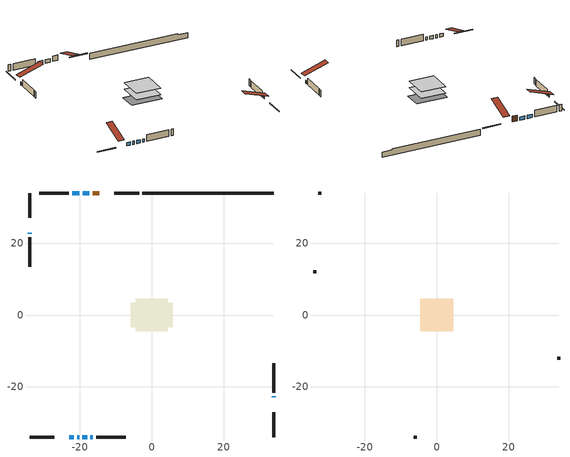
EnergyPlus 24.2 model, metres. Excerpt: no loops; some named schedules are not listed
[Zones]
conditioned space
 floor adiabatic (AdiabaticFloorConstruction): -4.52,-4.52 -4.52,4.52 4.52,4.52 4.52,-4.52 z0.61
 floor foundation (Slab1 construction): -5.79,-3.35 -5.79,3.35 5.79,3.35 5.79,-3.35 z-1.68
 wall outside (RimJoist1 construction): -3.53,33.97 -10.39,33.97 / -33.97,-33.97 -27.11,-33.97 / -33.97,33.97 -33.97,27.11 / 33.97,-33.97 33.97,-27.11 z0.61:0.91
 wall outside (AdiabaticWallConstruction 1): -14.59,33.97 -16.44,33.97 z0.61:2.64
 wall outside (AdiabaticWallConstruction): -22.91,-33.97 -21.66,-33.97 / -33.97,22.91 -33.97,22.58 / -20.74,-33.97 -20.22,-33.97 / -19.29,-33.97 -18,-33.97 / -17.37,33.97 -19.24,33.97 / -20.17,33.97 -22.13,33.97 / -17.08,-33.97 -16.42,-33.97 / 33.97,-22.91 33.97,-22.58 z0.61:1.83
 wall outside (Wall1 construction): -23.06,33.97 -31.27,33.97 / -15.49,-33.97 -7.27,-33.97 / -33.97,21.65 -33.97,13.44 / 33.97,-21.65 33.97,-13.44 z0.61:3.05
 wall foundation (FoundationWall1 construction): -2.6,33.97,-1.68 -2.6,33.97,0.61 30.31,33.97,0.61 30.31,33.97,0.17 33.97,33.97,0.17 33.97,33.97,-1.68
 window (WindowConstruction): -22.91,-33.97 -21.66,-33.97 z0.61:1.83
 window (WindowConstruction 7): -33.97,22.91 -33.97,22.58 z0.61:1.83
 window (WindowConstruction 1): -20.73,-33.97 -20.22,-33.97 z0.61:1.83
 window (WindowConstruction 2): -19.29,-33.97 -18,-33.97 z0.61:1.83
 window (WindowConstruction 3): -17.37,33.97 -19.24,33.97 z0.61:1.83
 window (WindowConstruction 4): -20.17,33.97 -22.13,33.97 z0.61:1.83
 window (WindowConstruction 5): -17.07,-33.97 -16.42,-33.97 z0.61:1.83
 window (WindowConstruction 6): 33.97,-22.91 33.97,-22.58 z0.61:1.83
 door (Door): -14.59,33.97 -16.44,33.97 z0.61:2.64
 ceiling adiabatic (AdiabaticFloorConstruction): 4.52,-4.52 4.52,4.52 -4.52,4.52 -4.52,-4.52 z0.61
attic - vented
 floor to conditioned space (Floor1 construction Reversed): -4.56,-4.56 -4.56,4.56 4.56,4.56 4.56,-4.56 z3.05
 wall outside (Wall2 construction): -32.2,33.97 -33.04,33.97 / -6.34,-33.97 -5.5,-33.97 / -33.97,12.51 -33.97,11.67 / 33.97,-12.51 33.97,-11.67 z0.61:3.05
 roof outside (Roof1 construction): -13.66,33.97,3.05 -13.66,25.08,6.01 -11.32,25.08,6.01 -11.32,33.97,3.05; -23.84,-33.97,3.05 -23.84,-25.08,6.01 -26.18,-25.08,6.01 -26.18,-33.97,3.05; -33.97,23.84,3.05 -25.08,23.84,6.01 -25.08,26.18,6.01 -33.97,26.18,3.05; 33.97,-23.84,3.05 25.08,-23.84,6.01 25.08,-26.18,6.01 33.97,-26.18,3.05
[Building]
Building 1: Terrain=Suburbs
[Site:Location]
Estevan AP_SK: Latitude {deg}=49.21; Longitude {deg}=-102.97; Time Zone {hr}=-6; Elevation {m}=580; Keep Site Location Information=Yes
[Site:GroundTemperature:Shallow]
-2.14499, -4.68774, -4.89137, -3.68471, 1.15939, 5.98092, 10.1609, 12.8089, 13.0338, 10.8802, 6.80675, 2.13313
[Site:WaterMainsTemperature]
Calculation Method=Schedule; Temperature Schedule=mains temperature schedule
[Material] Roughness=Rough; Thermal Absorptance=0.9
Name | Thickness {m} | Conductivity {W/m-K} | Density {kg/m3} | Specific Heat {J/kg-K} | Solar Absorptance | Visible Absorptance
asphalt or fiberglass shingles | 0.00635 | 0.162714 | 1121.4 | 1465.45 | 0.84 | 0.84
ceiling loosefill ins | 0.169333 | 0.0480833 | 16.02 | 1046.75 | 0.7 | 0.7
ceiling stud and cavity | 0.1397 | 0.0833374 | 65.682 | 1177.47 | 0.7 | 0.7
concrete 4.0 in. | 0.1016 | 1.803125 | 2242.8 | 837.4 | 0.7 | 0.7
concrete 8.0 in. | 0.2032 | 1.803125 | 2242.8 | 837.4 | 0.7 | 0.7
door material | 0.04445 | 0.188738 | 512.64 | 1214.23 | 0.7 | 0.7
exterior vertical ins | 0.0219533 | 0.029427 | 32.04 | 1214.23 | 0.7 | 0.7
floor covering | 0.0127 | 0.0433444 | 54.468 | 1339.84 | 0.6 | 0.6
floor rigid ins; wall rigid ins | 0.512978 | 0.029427 | 32.04 | 1214.23 | 0.7 | 0.7
floor stud and cavity | 0.1397 | 1.75129 | 37.0049 | 1207.88 | 0.7 | 0.7
furniture material conditioned space 1 | 0.1524 | 0.115458 | 640.8 | 1214.23 | 0.6 | 0.6
gypsum board | 0.0127 | 0.160291 | 801 | 837.4 | 0.6 | 0.6
gypsum board 1 | 0.0127 | 0.160291 | 801 | 837.4 | 0.7 | 0.7
osb sheathing 0.5 in. | 0.0127 | 0.115458 | 512.64 | 1214.23 | 0.7 | 0.7
osb sheathing 0.75 in. | 0.01905 | 0.115458 | 512.64 | 1214.23 | 0.7 | 0.7
osb sheathing 2.0 in. | 0.0508 | 0.115458 | 512.64 | 1214.23 | 0.7 | 0.7
rim joist rigid ins | 0.051816 | 0.029427 | 32.04 | 1214.23 | 0.7 | 0.7
rim joist stud and cavity | 0.0508 | 0.0440068 | 125.044 | 1163.47 | 0.6 | 0.6
wall stud and cavity | 0.1397 | 0.114321 | 139.0536 | 1170.24 | 0.7 | 0.7
wall stud and cavity 1 | 0.0889 | 6.1454 | 50.32683 | 1063.81 | 0.6 | 0.6
wall stud and cavity 2 | 0.0889 | 0.380278 | 52.3479 | 1209.89 | 0.7 | 0.7
wall stud and cavity 3 | 0.0889 | 0.391764 | 83.0341 | 1211.67 | 0.7 | 0.7
wood siding | 0.0254 | 0.102417 | 544.68 | 1172.36 | 0 | 0
wood siding 1 | 0.00254 | 0.102417 | 544.68 | 1172.36 | 0 | 0
wood siding 2; wood siding 3; wood siding 4 | 0.0254 | 0.102417 | 544.68 | 1172.36 | 0.7 | 0.7
[WindowMaterial:SimpleGlazingSystem]
Name | U-Factor {W/m2-K} | Solar Heat Gain Coefficient
WindowMaterial | 2.921331 | 0.67
WindowMaterial 1 | 5.2794 | 0.57
WindowMaterial 2 | 4.474264 | 0.63
WindowMaterial 3 | 4.690028 | 0.62
WindowMaterial 4 | 2.90203 | 0.68
WindowMaterial 5 | 3.00196 | 0.58
[Construction]
AdiabaticFloorConstruction: floor stud and cavity, floor rigid ins, osb sheathing 0.75 in., floor covering
AdiabaticWallConstruction: wood siding 3, wall rigid ins, wall stud and cavity 2, gypsum board
AdiabaticWallConstruction 1: wood siding 4, wall rigid ins, wall stud and cavity 2, gypsum board
Door: door material
Floor1 construction Reversed: gypsum board, ceiling stud and cavity, ceiling loosefill ins
FoundationWall1 construction: concrete 8.0 in., gypsum board 1
furniture construction conditioned space 1: furniture material conditioned space 1
PartitionWallConstruction: gypsum board, wall stud and cavity 3, gypsum board
RimJoist1 construction: wood siding 2, rim joist rigid ins, osb sheathing 2.0 in., rim joist stud and cavity
Roof1 construction: asphalt or fiberglass shingles
Slab1 construction: concrete 4.0 in.
Wall1 construction: wood siding, osb sheathing 0.5 in., wall stud and cavity, gypsum board
Wall2 construction: wood siding 1, wall stud and cavity 1
WindowConstruction: WindowMaterial
WindowConstruction 1: WindowMaterial 1
WindowConstruction 2: WindowMaterial 2
WindowConstruction 3: WindowMaterial 3
WindowConstruction 4: WindowMaterial 4
WindowConstruction 5; WindowConstruction 6; WindowConstruction 7: WindowMaterial 5
[Zone] Multiplier=1; Part of Total Floor Area=Yes
Name | Volume {m3}
attic - vented | 40.0914
conditioned space | 398.5
[Space]
Name | Zone | Volume {m3}
attic - vented 1 | attic - vented | 40.0914
conditioned space 1 | conditioned space | 398.5
[ZoneInfiltration:EffectiveLeakageArea]
infil attic - vented 1: Zone or Space=attic - vented 1; Schedule=Always On Discrete; Effective Air Leakage Area {cm2}=2857.03; Stack Coefficient=0.000375655; Wind Coefficient=1.30953e-05
[ZoneMixing]
whole house fan mix: Zone or Space=attic - vented; Schedule=Always On Continuous; Design Flow Rate Calculation Method=Flow/Zone; Design Flow Rate {m3/s}=0; Source Zone or Space=conditioned space
[SurfaceProperty:ExposedFoundationPerimeter]
Slab1: Exposed Perimeter Calculation Method=TotalExposedPerimeter; Total Exposed Perimeter {m}=36.576
[InternalMass] Zone or ZoneList=conditioned space; Space or SpaceList=conditioned space 1
Name | Construction | Surface Area {m2}
furniture mass conditioned space 1 | furniture construction conditioned space 1 | 63.7601
partition wall mass | PartitionWallConstruction | 159.4
[Lights]
interior lighting: Zone or ZoneList or Space or SpaceList=conditioned space 1; Schedule=interior lighting schedule; Design Level Calculation Method=LightingLevel; Lighting Level {W}=343.2; Return Air Fraction=0; Fraction Radiant=0.6; Fraction Visible=0.2; Fraction Replaceable=1
[People]
occupants: Zone or ZoneList or Space or SpaceList=conditioned space 1; Number of People Schedule=occupants schedule; Number of People Calculation Method=People; Number of People=3; Fraction Radiant=0.314171; Sensible Heat Fraction=0.56303; Activity Level Schedule=occupants activity schedule; Carbon Dioxide Generation Rate {m3/s-W}=0; Enable ASHRAE 55 Comfort Warnings=No; Mean Radiant Temperature Calculation Type=EnclosureAveraged
[ElectricEquipment] Zone or ZoneList or Space or SpaceList=conditioned space 1; Design Level Calculation Method=EquipmentLevel
Name | Schedule | Design Level {W} | Fraction Latent | Fraction Radiant | Fraction Lost
clothes dryer | clothes dryer schedule | 140.772 | 0.015 | 0.081 | 0.85
clothes washer | clothes washer schedule | 32.1985 | 0.03 | 0.162 | 0.7
cooking range | cooking range schedule | 215.147 | 0.08 | 0.432 | 0.2
dishwasher | dishwasher schedule | 66.8632 | 0.3 | 0.18 | 0.4
fridge | fridge schedule | 72.9452 | 0 | 0.6 | 0
mech vent house fan | mech vent house fan schedule | 0 | 0 | 0 | 1
mech vent house fan cfis | mech vent house fan cfis schedule | 0 | 0 | 0 | 0
misc plug loads | misc plug loads schedule | 494.7 | 0.045 | 0.513 | 0.1
whole house fan | Always On Discrete | 0 | 0 | 0 | 1
[OtherEquipment] Zone or ZoneList or Space or SpaceList=conditioned space 1; Design Level Calculation Method=EquipmentLevel
Name | Fuel Type | Schedule | Design Level {W} | Fraction Latent | Fraction Radiant | Fraction Lost
clothes dryer 1 | Electricity | clothes dryer schedule | 0 | 0.015 | 0.081 | 0.85
cooking range 1 | Electricity | cooking range schedule | 0 | 0.08 | 0.432 | 0.2
general water use latent | None | general water use schedule | 62.594 | 1 | 0 | 0
general water use sensible | None | general water use schedule | -61.6891 | 0 | 0.6 | 0
mech vent house fan latent load | None | Always On Discrete | 0 | 1 | 0 | 0
mech vent house fan sensible load | None | Always On Discrete | 0 | 0 | 0 | 0
water heater energy adjustment1 | NaturalGas | Always On Discrete | 0.01 | 0 | 0 | 1
[ZoneInfiltration:DesignFlowRate] Zone or ZoneList or Space or SpaceList=conditioned space 1; Schedule=Always On Discrete; Design Flow Rate Calculation Method=Flow/Zone; Design Flow Rate {m3/s}=0
infil flow; natural vent flow; whole house fan flow
[Foundation:Kiva]
Foundation Kiva 1: Initial Indoor Air Temperature {C}=21; Wall Height Above Grade {m}=0.609996; Wall Depth Below Slab {m}=0.2032; Custom Block Material Name 1=exterior vertical ins; Custom Block Depth 1 {m}=2.28999; Custom Block X Position 1 {m}=0.2159; Custom Block Z Position 1 {m}=0
[Foundation:Kiva:Settings]
Soil Conductivity {W/m-K}=0.849921; Soil Density {kg/m3}=1842.3; Soil Specific Heat {J/kg-K}=418.7; Ground Solar Absorptivity=0.9; Ground Thermal Absorptivity=0.9; Ground Surface Roughness {m}=0.03; Far-Field Width {m}=40; Deep-Ground Boundary Condition=ZeroFlux; Deep-Ground Depth {m}=40; Minimum Cell Dimension {m}=0.2; Maximum Cell Growth Coefficient=3; Simulation Timestep=Timestep
[Exterior:Lights]
exterior lighting: Schedule=exterior lighting schedule; Design Level {W}=75.6
[Schedule:Constant]
Name | Hourly Value
Always On Continuous; mech vent house fan schedule; mech vent house fan cfis schedule; Always On Discrete | 1
occupants activity schedule | 117.228
fridge schedule | 0
[Schedule:Day:Interval]
interior lighting schedule day: No, 01:00, 0.108182, 04:00, 0.0901515, 05:00, 0.0991667, 06:00, 0.162273, 07:00, 0.270455, 08:00, 0.342576, 10:00, 0.369621, 11:00, 0.351591, 12:00, 0.333561, 13:00, 0.324545, 14:00, 0.31553, 15:00, 0.333561, 16:00, 0.369621, 17:00, 0.450758, 18:00, 0.585985, 19:00, 0.775303, 20:00, 0.955606, 21:00, 0.991667, 22:00, 0.712197, 23:00, 0.360606, 24:00, 0.162273
interior lighting schedule day 1: No, 01:00, 0.100909, 04:00, 0.0840909, 05:00, 0.0925, 06:00, 0.151364, 07:00, 0.252273, 08:00, 0.319545, 10:00, 0.344773, 11:00, 0.327955, 12:00, 0.311136, 13:00, 0.302727, 14:00, 0.294318, 15:00, 0.311136, 16:00, 0.344773, 17:00, 0.420455, 18:00, 0.546591, 19:00, 0.723182, 20:00, 0.891364, 21:00, 0.925, 22:00, 0.664318, 23:00, 0.336364, 24:00, 0.151364
interior lighting schedule day 2: No, 01:00, 0.0927273, 04:00, 0.0772727, 05:00, 0.085, 06:00, 0.139091, 07:00, 0.231818, 08:00, 0.293636, 10:00, 0.316818, 11:00, 0.301364, 12:00, 0.285909, 13:00, 0.278182, 14:00, 0.270455, 15:00, 0.285909, 16:00, 0.316818, 17:00, 0.386364, 18:00, 0.502273, 19:00, 0.664545, 20:00, 0.819091, 21:00, 0.85, 22:00, 0.610455, 23:00, 0.309091, 24:00, 0.139091
interior lighting schedule day 3: No, 01:00, 0.0845455, 04:00, 0.0704545, 05:00, 0.0775, 06:00, 0.126818, 07:00, 0.211364, 08:00, 0.267727, 10:00, 0.288864, 11:00, 0.274773, 12:00, 0.260682, 13:00, 0.253636, 14:00, 0.246591, 15:00, 0.260682, 16:00, 0.288864, 17:00, 0.352273, 18:00, 0.457955, 19:00, 0.605909, 20:00, 0.746818, 21:00, 0.775, 22:00, 0.556591, 23:00, 0.281818, 24:00, 0.126818
interior lighting schedule day 4: No, 01:00, 0.0763636, 04:00, 0.0636364, 05:00, 0.07, 06:00, 0.114545, 07:00, 0.190909, 08:00, 0.241818, 10:00, 0.260909, 11:00, 0.248182, 12:00, 0.235455, 13:00, 0.229091, 14:00, 0.222727, 15:00, 0.235455, 16:00, 0.260909, 17:00, 0.318182, 18:00, 0.413636, 19:00, 0.547273, 20:00, 0.674545, 21:00, 0.7, 22:00, 0.502727, 23:00, 0.254545, 24:00, 0.114545
interior lighting schedule day 5: No, 01:00, 0.0727273, 04:00, 0.0606061, 05:00, 0.0666667, 06:00, 0.109091, 07:00, 0.181818, 08:00, 0.230303, 10:00, 0.248485, 11:00, 0.236364, 12:00, 0.224242, 13:00, 0.218182, 14:00, 0.212121, 15:00, 0.224242, 16:00, 0.248485, 17:00, 0.30303, 18:00, 0.393939, 19:00, 0.521212, 20:00, 0.642424, 21:00, 0.666667, 22:00, 0.478788, 23:00, 0.242424, 24:00, 0.109091
interior lighting schedule default day: No, 24:00, 0
[Schedule:Week:Daily]
interior lighting schedule Week Rule - Jan1-Jan27: interior lighting schedule day, interior lighting schedule day, interior lighting schedule day, interior lighting schedule day, interior lighting schedule day, interior lighting schedule day, interior lighting schedule day, interior lighting schedule default day, interior lighting schedule default day, interior lighting schedule default day, interior lighting schedule default day, interior lighting schedule default day
interior lighting schedule Week Rule - Jan28-Feb3: interior lighting schedule day, interior lighting schedule day, interior lighting schedule day, interior lighting schedule day, interior lighting schedule day 1, interior lighting schedule day 1, interior lighting schedule day 1, interior lighting schedule default day, interior lighting schedule default day, interior lighting schedule default day, interior lighting schedule default day, interior lighting schedule default day
interior lighting schedule Week Rule - Feb4-Feb24: interior lighting schedule day 1, interior lighting schedule day 1, interior lighting schedule day 1, interior lighting schedule day 1, interior lighting schedule day 1, interior lighting schedule day 1, interior lighting schedule day 1, interior lighting schedule default day, interior lighting schedule default day, interior lighting schedule default day, interior lighting schedule default day, interior lighting schedule default day
interior lighting schedule Week Rule - Feb25-Mar3: interior lighting schedule day 1, interior lighting schedule day 1, interior lighting schedule day 1, interior lighting schedule day 1, interior lighting schedule day 2, interior lighting schedule day 2, interior lighting schedule day 2, interior lighting schedule default day, interior lighting schedule default day, interior lighting schedule default day, interior lighting schedule default day, interior lighting schedule default day
interior lighting schedule Week Rule - Mar4-Mar31: interior lighting schedule day 2, interior lighting schedule day 2, interior lighting schedule day 2, interior lighting schedule day 2, interior lighting schedule day 2, interior lighting schedule day 2, interior lighting schedule day 2, interior lighting schedule default day, interior lighting schedule default day, interior lighting schedule default day, interior lighting schedule default day, interior lighting schedule default day
interior lighting schedule Week Rule - Apr1-Apr28: interior lighting schedule day 3, interior lighting schedule day 3, interior lighting schedule day 3, interior lighting schedule day 3, interior lighting schedule day 3, interior lighting schedule day 3, interior lighting schedule day 3, interior lighting schedule default day, interior lighting schedule default day, interior lighting schedule default day, interior lighting schedule default day, interior lighting schedule default day
interior lighting schedule Week Rule - Apr29-May5: interior lighting schedule day 3, interior lighting schedule day 3, interior lighting schedule day 4, interior lighting schedule day 4, interior lighting schedule day 4, interior lighting schedule day 4, interior lighting schedule day 4, interior lighting schedule default day, interior lighting schedule default day, interior lighting schedule default day, interior lighting schedule default day, interior lighting schedule default day
interior lighting schedule Week Rule - May6-May26: interior lighting schedule day 4, interior lighting schedule day 4, interior lighting schedule day 4, interior lighting schedule day 4, interior lighting schedule day 4, interior lighting schedule day 4, interior lighting schedule day 4, interior lighting schedule default day, interior lighting schedule default day, interior lighting schedule default day, interior lighting schedule default day, interior lighting schedule default day
interior lighting schedule Week Rule - May27-Jun2: interior lighting schedule day 4, interior lighting schedule day 4, interior lighting schedule day 4, interior lighting schedule day 4, interior lighting schedule day 4, interior lighting schedule day 5, interior lighting schedule day 5, interior lighting schedule default day, interior lighting schedule default day, interior lighting schedule default day, interior lighting schedule default day, interior lighting schedule default day
interior lighting schedule Week Rule - Jun3-Jun30: interior lighting schedule day 5, interior lighting schedule day 5, interior lighting schedule day 5, interior lighting schedule day 5, interior lighting schedule day 5, interior lighting schedule day 5, interior lighting schedule day 5, interior lighting schedule default day, interior lighting schedule default day, interior lighting schedule default day, interior lighting schedule default day, interior lighting schedule default day
interior lighting schedule Week Rule - Jul1-Jul28: interior lighting schedule day 6, interior lighting schedule day 6, interior lighting schedule day 6, interior lighting schedule day 6, interior lighting schedule day 6, interior lighting schedule day 6, interior lighting schedule day 6, interior lighting schedule default day, interior lighting schedule default day, interior lighting schedule default day, interior lighting schedule default day, interior lighting schedule default day
interior lighting schedule Week Rule - Jul29-Aug4: interior lighting schedule day 6, interior lighting schedule day 6, interior lighting schedule day 6, interior lighting schedule day 7, interior lighting schedule day 7, interior lighting schedule day 7, interior lighting schedule day 7, interior lighting schedule default day, interior lighting schedule default day, interior lighting schedule default day, interior lighting schedule default day, interior lighting schedule default day
interior lighting schedule Week Rule - Aug5-Aug25: interior lighting schedule day 7, interior lighting schedule day 7, interior lighting schedule day 7, interior lighting schedule day 7, interior lighting schedule day 7, interior lighting schedule day 7, interior lighting schedule day 7, interior lighting schedule default day, interior lighting schedule default day, interior lighting schedule default day, interior lighting schedule default day, interior lighting schedule default day
interior lighting schedule Week Rule - Aug26-Sep1: interior lighting schedule day 7, interior lighting schedule day 7, interior lighting schedule day 7, interior lighting schedule day 7, interior lighting schedule day 7, interior lighting schedule day 7, interior lighting schedule day 8, interior lighting schedule default day, interior lighting schedule default day, interior lighting schedule default day, interior lighting schedule default day, interior lighting schedule default day
interior lighting schedule Week Rule - Sep2-Sep29: interior lighting schedule day 8, interior lighting schedule day 8, interior lighting schedule day 8, interior lighting schedule day 8, interior lighting schedule day 8, interior lighting schedule day 8, interior lighting schedule day 8, interior lighting schedule default day, interior lighting schedule default day, interior lighting schedule default day, interior lighting schedule default day, interior lighting schedule default day
interior lighting schedule Week Rule - Sep30-Oct6: interior lighting schedule day 8, interior lighting schedule day 9, interior lighting schedule day 9, interior lighting schedule day 9, interior lighting schedule day 9, interior lighting schedule day 9, interior lighting schedule day 9, interior lighting schedule default day, interior lighting schedule default day, interior lighting schedule default day, interior lighting schedule default day, interior lighting schedule default day
interior lighting schedule Week Rule - Oct7-Oct27: interior lighting schedule day 9, interior lighting schedule day 9, interior lighting schedule day 9, interior lighting schedule day 9, interior lighting schedule day 9, interior lighting schedule day 9, interior lighting schedule day 9, interior lighting schedule default day, interior lighting schedule default day, interior lighting schedule default day, interior lighting schedule default day, interior lighting schedule default day
interior lighting schedule Week Rule - Oct28-Nov3: interior lighting schedule day 9, interior lighting schedule day 9, interior lighting schedule day 9, interior lighting schedule day 9, interior lighting schedule day 10, interior lighting schedule day 10, interior lighting schedule day 10, interior lighting schedule default day, interior lighting schedule default day, interior lighting schedule default day, interior lighting schedule default day, interior lighting schedule default day
interior lighting schedule Week Rule - Nov4-Nov24: interior lighting schedule day 10, interior lighting schedule day 10, interior lighting schedule day 10, interior lighting schedule day 10, interior lighting schedule day 10, interior lighting schedule day 10, interior lighting schedule day 10, interior lighting schedule default day, interior lighting schedule default day, interior lighting schedule default day, interior lighting schedule default day, interior lighting schedule default day
interior lighting schedule Week Rule - Nov25-Dec1: interior lighting schedule day 10, interior lighting schedule day 10, interior lighting schedule day 10, interior lighting schedule day 10, interior lighting schedule day 10, interior lighting schedule day 10, interior lighting schedule day 11, interior lighting schedule default day, interior lighting schedule default day, interior lighting schedule default day, interior lighting schedule default day, interior lighting schedule default day
interior lighting schedule Week Rule - Dec2-Dec31: interior lighting schedule day 11, interior lighting schedule day 11, interior lighting schedule day 11, interior lighting schedule day 11, interior lighting schedule day 11, interior lighting schedule day 11, interior lighting schedule day 11, interior lighting schedule default day, interior lighting schedule default day, interior lighting schedule default day, interior lighting schedule default day, interior lighting schedule default day
occupants schedule Week Rule - Jan1-Dec31: occupants schedule day, occupants schedule day, occupants schedule day, occupants schedule day, occupants schedule day, occupants schedule day, occupants schedule day, occupants schedule default day, occupants schedule default day, occupants schedule default day, occupants schedule default day, occupants schedule default day
clothes dryer schedule Week Rule - Jan1-Dec31: clothes dryer schedule day, clothes dryer schedule day, clothes dryer schedule day, clothes dryer schedule day, clothes dryer schedule day, clothes dryer schedule day, clothes dryer schedule day, clothes dryer schedule default day, clothes dryer schedule default day, clothes dryer schedule default day, clothes dryer schedule default day, clothes dryer schedule default day
clothes washer schedule Week Rule - Jan1-Dec31: clothes washer schedule day, clothes washer schedule day, clothes washer schedule day, clothes washer schedule day, clothes washer schedule day, clothes washer schedule day, clothes washer schedule day, clothes washer schedule default day, clothes washer schedule default day, clothes washer schedule default day, clothes washer schedule default day, clothes washer schedule default day
cooking range schedule Week Rule - Jan1-Dec31: cooking range schedule day, cooking range schedule day, cooking range schedule day, cooking range schedule day, cooking range schedule day, cooking range schedule day, cooking range schedule day, cooking range schedule default day, cooking range schedule default day, cooking range schedule default day, cooking range schedule default day, cooking range schedule default day
dishwasher schedule Week Rule - Jan1-Dec31: dishwasher schedule day, dishwasher schedule day, dishwasher schedule day, dishwasher schedule day, dishwasher schedule day, dishwasher schedule day, dishwasher schedule day, dishwasher schedule default day, dishwasher schedule default day, dishwasher schedule default day, dishwasher schedule default day, dishwasher schedule default day
misc plug loads schedule Week Rule - Jan1-Dec31: misc plug loads schedule day, misc plug loads schedule day, misc plug loads schedule day, misc plug loads schedule day, misc plug loads schedule day, misc plug loads schedule day, misc plug loads schedule day, misc plug loads schedule default day, misc plug loads schedule default day, misc plug loads schedule default day, misc plug loads schedule default day, misc plug loads schedule default day
general water use schedule Week Rule - Jan1-Dec31: general water use schedule day, general water use schedule day, general water use schedule day, general water use schedule day, general water use schedule day, general water use schedule day, general water use schedule day, general water use schedule default day, general water use schedule default day, general water use schedule default day, general water use schedule default day, general water use schedule default day
exterior lighting schedule Week Rule - Jan1-Jan27: exterior lighting schedule day, exterior lighting schedule day, exterior lighting schedule day, exterior lighting schedule day, exterior lighting schedule day, exterior lighting schedule day, exterior lighting schedule day, exterior lighting schedule default day, exterior lighting schedule default day, exterior lighting schedule default day, exterior lighting schedule default day, exterior lighting schedule default day
exterior lighting schedule Week Rule - Jan28-Feb3: exterior lighting schedule day, exterior lighting schedule day, exterior lighting schedule day, exterior lighting schedule day, exterior lighting schedule day 1, exterior lighting schedule day 1, exterior lighting schedule day 1, exterior lighting schedule default day, exterior lighting schedule default day, exterior lighting schedule default day, exterior lighting schedule default day, exterior lighting schedule default day
exterior lighting schedule Week Rule - Feb4-Feb24: exterior lighting schedule day 1, exterior lighting schedule day 1, exterior lighting schedule day 1, exterior lighting schedule day 1, exterior lighting schedule day 1, exterior lighting schedule day 1, exterior lighting schedule day 1, exterior lighting schedule default day, exterior lighting schedule default day, exterior lighting schedule default day, exterior lighting schedule default day, exterior lighting schedule default day
exterior lighting schedule Week Rule - Feb25-Mar3: exterior lighting schedule day 1, exterior lighting schedule day 1, exterior lighting schedule day 1, exterior lighting schedule day 1, exterior lighting schedule day 2, exterior lighting schedule day 2, exterior lighting schedule day 2, exterior lighting schedule default day, exterior lighting schedule default day, exterior lighting schedule default day, exterior lighting schedule default day, exterior lighting schedule default day
exterior lighting schedule Week Rule - Mar4-Mar31: exterior lighting schedule day 2, exterior lighting schedule day 2, exterior lighting schedule day 2, exterior lighting schedule day 2, exterior lighting schedule day 2, exterior lighting schedule day 2, exterior lighting schedule day 2, exterior lighting schedule default day, exterior lighting schedule default day, exterior lighting schedule default day, exterior lighting schedule default day, exterior lighting schedule default day
exterior lighting schedule Week Rule - Apr1-Apr28: exterior lighting schedule day 3, exterior lighting schedule day 3, exterior lighting schedule day 3, exterior lighting schedule day 3, exterior lighting schedule day 3, exterior lighting schedule day 3, exterior lighting schedule day 3, exterior lighting schedule default day, exterior lighting schedule default day, exterior lighting schedule default day, exterior lighting schedule default day, exterior lighting schedule default day
exterior lighting schedule Week Rule - Apr29-May5: exterior lighting schedule day 3, exterior lighting schedule day 3, exterior lighting schedule day 4, exterior lighting schedule day 4, exterior lighting schedule day 4, exterior lighting schedule day 4, exterior lighting schedule day 4, exterior lighting schedule default day, exterior lighting schedule default day, exterior lighting schedule default day, exterior lighting schedule default day, exterior lighting schedule default day
exterior lighting schedule Week Rule - May6-May26: exterior lighting schedule day 4, exterior lighting schedule day 4, exterior lighting schedule day 4, exterior lighting schedule day 4, exterior lighting schedule day 4, exterior lighting schedule day 4, exterior lighting schedule day 4, exterior lighting schedule default day, exterior lighting schedule default day, exterior lighting schedule default day, exterior lighting schedule default day, exterior lighting schedule default day
exterior lighting schedule Week Rule - May27-Jun2: exterior lighting schedule day 4, exterior lighting schedule day 4, exterior lighting schedule day 4, exterior lighting schedule day 4, exterior lighting schedule day 4, exterior lighting schedule day 5, exterior lighting schedule day 5, exterior lighting schedule default day, exterior lighting schedule default day, exterior lighting schedule default day, exterior lighting schedule default day, exterior lighting schedule default day
exterior lighting schedule Week Rule - Jun3-Jun30: exterior lighting schedule day 5, exterior lighting schedule day 5, exterior lighting schedule day 5, exterior lighting schedule day 5, exterior lighting schedule day 5, exterior lighting schedule day 5, exterior lighting schedule day 5, exterior lighting schedule default day, exterior lighting schedule default day, exterior lighting schedule default day, exterior lighting schedule default day, exterior lighting schedule default day
exterior lighting schedule Week Rule - Jul1-Jul28: exterior lighting schedule day 6, exterior lighting schedule day 6, exterior lighting schedule day 6, exterior lighting schedule day 6, exterior lighting schedule day 6, exterior lighting schedule day 6, exterior lighting schedule day 6, exterior lighting schedule default day, exterior lighting schedule default day, exterior lighting schedule default day, exterior lighting schedule default day, exterior lighting schedule default day
exterior lighting schedule Week Rule - Jul29-Aug4: exterior lighting schedule day 6, exterior lighting schedule day 6, exterior lighting schedule day 6, exterior lighting schedule day 7, exterior lighting schedule day 7, exterior lighting schedule day 7, exterior lighting schedule day 7, exterior lighting schedule default day, exterior lighting schedule default day, exterior lighting schedule default day, exterior lighting schedule default day, exterior lighting schedule default day
exterior lighting schedule Week Rule - Aug5-Aug25: exterior lighting schedule day 7, exterior lighting schedule day 7, exterior lighting schedule day 7, exterior lighting schedule day 7, exterior lighting schedule day 7, exterior lighting schedule day 7, exterior lighting schedule day 7, exterior lighting schedule default day, exterior lighting schedule default day, exterior lighting schedule default day, exterior lighting schedule default day, exterior lighting schedule default day
exterior lighting schedule Week Rule - Aug26-Sep1: exterior lighting schedule day 7, exterior lighting schedule day 7, exterior lighting schedule day 7, exterior lighting schedule day 7, exterior lighting schedule day 7, exterior lighting schedule day 7, exterior lighting schedule day 8, exterior lighting schedule default day, exterior lighting schedule default day, exterior lighting schedule default day, exterior lighting schedule default day, exterior lighting schedule default day
exterior lighting schedule Week Rule - Sep2-Sep29: exterior lighting schedule day 8, exterior lighting schedule day 8, exterior lighting schedule day 8, exterior lighting schedule day 8, exterior lighting schedule day 8, exterior lighting schedule day 8, exterior lighting schedule day 8, exterior lighting schedule default day, exterior lighting schedule default day, exterior lighting schedule default day, exterior lighting schedule default day, exterior lighting schedule default day
exterior lighting schedule Week Rule - Sep30-Oct6: exterior lighting schedule day 8, exterior lighting schedule day 9, exterior lighting schedule day 9, exterior lighting schedule day 9, exterior lighting schedule day 9, exterior lighting schedule day 9, exterior lighting schedule day 9, exterior lighting schedule default day, exterior lighting schedule default day, exterior lighting schedule default day, exterior lighting schedule default day, exterior lighting schedule default day
exterior lighting schedule Week Rule - Oct7-Oct27: exterior lighting schedule day 9, exterior lighting schedule day 9, exterior lighting schedule day 9, exterior lighting schedule day 9, exterior lighting schedule day 9, exterior lighting schedule day 9, exterior lighting schedule day 9, exterior lighting schedule default day, exterior lighting schedule default day, exterior lighting schedule default day, exterior lighting schedule default day, exterior lighting schedule default day
exterior lighting schedule Week Rule - Oct28-Nov3: exterior lighting schedule day 9, exterior lighting schedule day 9, exterior lighting schedule day 9, exterior lighting schedule day 9, exterior lighting schedule day 10, exterior lighting schedule day 10, exterior lighting schedule day 10, exterior lighting schedule default day, exterior lighting schedule default day, exterior lighting schedule default day, exterior lighting schedule default day, exterior lighting schedule default day
exterior lighting schedule Week Rule - Nov4-Nov24: exterior lighting schedule day 10, exterior lighting schedule day 10, exterior lighting schedule day 10, exterior lighting schedule day 10, exterior lighting schedule day 10, exterior lighting schedule day 10, exterior lighting schedule day 10, exterior lighting schedule default day, exterior lighting schedule default day, exterior lighting schedule default day, exterior lighting schedule default day, exterior lighting schedule default day
exterior lighting schedule Week Rule - Nov25-Dec1: exterior lighting schedule day 10, exterior lighting schedule day 10, exterior lighting schedule day 10, exterior lighting schedule day 10, exterior lighting schedule day 10, exterior lighting schedule day 10, exterior lighting schedule day 11, exterior lighting schedule default day, exterior lighting schedule default day, exterior lighting schedule default day, exterior lighting schedule default day, exterior lighting schedule default day
exterior lighting schedule Week Rule - Dec2-Dec31: exterior lighting schedule day 11, exterior lighting schedule day 11, exterior lighting schedule day 11, exterior lighting schedule day 11, exterior lighting schedule day 11, exterior lighting schedule day 11, exterior lighting schedule day 11, exterior lighting schedule default day, exterior lighting schedule default day, exterior lighting schedule default day, exterior lighting schedule default day, exterior lighting schedule default day
[Schedule:Year]
interior lighting schedule: interior lighting schedule Week Rule - Jan1-Jan27, 1, 1, 1, 27, interior lighting schedule Week Rule - Jan28-Feb3, 1, 28, 2, 3, interior lighting schedule Week Rule - Feb4-Feb24, 2, 4, 2, 24, interior lighting schedule Week Rule - Feb25-Mar3, 2, 25, 3, 3, interior lighting schedule Week Rule - Mar4-Mar31, 3, 4, 3, 31, interior lighting schedule Week Rule - Apr1-Apr28, 4, 1, 4, 28, interior lighting schedule Week Rule - Apr29-May5, 4, 29, 5, 5, interior lighting schedule Week Rule - May6-May26, 5, 6, 5, 26, interior lighting schedule Week Rule - May27-Jun2, 5, 27, 6, 2, interior lighting schedule Week Rule - Jun3-Jun30, 6, 3, 6, 30, interior lighting schedule Week Rule - Jul1-Jul28, 7, 1, 7, 28, interior lighting schedule Week Rule - Jul29-Aug4, 7, 29, 8, 4, interior lighting schedule Week Rule - Aug5-Aug25, 8, 5, 8, 25, interior lighting schedule Week Rule - Aug26-Sep1, 8, 26, 9, 1, interior lighting schedule Week Rule - Sep2-Sep29, 9, 2, 9, 29, interior lighting schedule Week Rule - Sep30-Oct6, 9, 30, 10, 6, interior lighting schedule Week Rule - Oct7-Oct27, 10, 7, 10, 27, interior lighting schedule Week Rule - Oct28-Nov3, 10, 28, 11, 3, interior lighting schedule Week Rule - Nov4-Nov24, 11, 4, 11, 24, interior lighting schedule Week Rule - Nov25-Dec1, 11, 25, 12, 1, interior lighting schedule Week Rule - Dec2-Dec31, 12, 2, 12, 31
occupants schedule: occupants schedule Week Rule - Jan1-Dec31, 1, 1, 12, 31
clothes dryer schedule: clothes dryer schedule Week Rule - Jan1-Dec31, 1, 1, 12, 31
clothes washer schedule: clothes washer schedule Week Rule - Jan1-Dec31, 1, 1, 12, 31
cooking range schedule: cooking range schedule Week Rule - Jan1-Dec31, 1, 1, 12, 31
dishwasher schedule: dishwasher schedule Week Rule - Jan1-Dec31, 1, 1, 12, 31
misc plug loads schedule: misc plug loads schedule Week Rule - Jan1-Dec31, 1, 1, 12, 31
general water use schedule: general water use schedule Week Rule - Jan1-Dec31, 1, 1, 12, 31
exterior lighting schedule: exterior lighting schedule Week Rule - Jan1-Jan27, 1, 1, 1, 27, exterior lighting schedule Week Rule - Jan28-Feb3, 1, 28, 2, 3, exterior lighting schedule Week Rule - Feb4-Feb24, 2, 4, 2, 24, exterior lighting schedule Week Rule - Feb25-Mar3, 2, 25, 3, 3, exterior lighting schedule Week Rule - Mar4-Mar31, 3, 4, 3, 31, exterior lighting schedule Week Rule - Apr1-Apr28, 4, 1, 4, 28, exterior lighting schedule Week Rule - Apr29-May5, 4, 29, 5, 5, exterior lighting schedule Week Rule - May6-May26, 5, 6, 5, 26, exterior lighting schedule Week Rule - May27-Jun2, 5, 27, 6, 2, exterior lighting schedule Week Rule - Jun3-Jun30, 6, 3, 6, 30, exterior lighting schedule Week Rule - Jul1-Jul28, 7, 1, 7, 28, exterior lighting schedule Week Rule - Jul29-Aug4, 7, 29, 8, 4, exterior lighting schedule Week Rule - Aug5-Aug25, 8, 5, 8, 25, exterior lighting schedule Week Rule - Aug26-Sep1, 8, 26, 9, 1, exterior lighting schedule Week Rule - Sep2-Sep29, 9, 2, 9, 29, exterior lighting schedule Week Rule - Sep30-Oct6, 9, 30, 10, 6, exterior lighting schedule Week Rule - Oct7-Oct27, 10, 7, 10, 27, exterior lighting schedule Week Rule - Oct28-Nov3, 10, 28, 11, 3, exterior lighting schedule Week Rule - Nov4-Nov24, 11, 4, 11, 24, exterior lighting schedule Week Rule - Nov25-Dec1, 11, 25, 12, 1, exterior lighting schedule Week Rule - Dec2-Dec31, 12, 2, 12, 31
[Schedule:Compact]
mains temperature schedule: Through: 01/01, For: AllDays, Until: 24:00, 3.75667, Through: 01/02, For: AllDays, Until: 24:00, 3.67667, Through: 01/03, For: AllDays, Until: 24:00, 3.59778, Through: 01/04, For: AllDays, Until: 24:00, 3.52056, Through: 01/05, For: AllDays, Until: 24:00, 3.44389, Through: 01/06, For: AllDays, Until: 24:00, 3.36833, Through: 01/07, For: AllDays, Until: 24:00, 3.29444, Through: 01/08, For: AllDays, Until: 24:00, 3.22111, Through: 01/09, For: AllDays, Until: 24:00, 3.14944, Through: 01/10, For: AllDays, Until: 24:00, 3.07889, Through: 01/11, For: AllDays, Until: 24:00, 3.00944, Through: 01/12, For: AllDays, Until: 24:00, 2.94111, Through: 01/13, For: AllDays, Until: 24:00, 2.87389, Through: 01/14, For: AllDays, Until: 24:00, 2.80833, Through: 01/15, For: AllDays, Until: 24:00, 2.74444, Through: 01/16, For: AllDays, Until: 24:00, 2.68111, Through: 01/17, For: AllDays, Until: 24:00, 2.61944, Through: 01/18, For: AllDays, Until: 24:00, 2.55944, Through: 01/19, For: AllDays, Until: 24:00, 2.50056, Through: 01/20, For: AllDays, Until: 24:00, 2.44333, Through: 01/21, For: AllDays, Until: 24:00, 2.38722, Through: 01/22, For: AllDays, Until: 24:00, 2.33278, Through: 01/23, For: AllDays, Until: 24:00, 2.27944, Through: 01/24, For: AllDays, Until: 24:00, 2.22778, Through: 01/25, For: AllDays, Until: 24:00, 2.17778, Through: 01/26, For: AllDays, Until: 24:00, 2.12889, Through: 01/27, For: AllDays, Until: 24:00, 2.08167, Through: 01/28, For: AllDays, Until: 24:00, 2.03611, Through: 01/29, For: AllDays, Until: 24:00, 1.99222, Through: 01/30, For: AllDays, Until: 24:00, 1.94944, Through: 01/31, For: AllDays, Until: 24:00, 1.90833, Through: 02/01, For: AllDays, Until: 24:00, 1.86944, Through: 02/02, For: AllDays, Until: 24:00, 1.83167, Through: 02/03, For: AllDays, Until: 24:00, 1.795, Through: 02/04, For: AllDays, Until: 24:00, 1.76056, Through: 02/05, For: AllDays, Until: 24:00, 1.72778, Through: 02/06, For: AllDays, Until: 24:00, 1.69667, Through: 02/07, For: AllDays, Until: 24:00, 1.66667, Through: 02/08, For: AllDays, Until: 24:00, 1.63889, Through: 02/09, For: AllDays, Until: 24:00, 1.61222, Through: 02/10, For: AllDays, Until: 24:00, 1.58778, Through: 02/11, For: AllDays, Until: 24:00, 1.56444, Through: 02/12, For: AllDays, Until: 24:00, 1.54333, Through: 02/13, For: AllDays, Until: 24:00, 1.52389, Through: 02/14, For: AllDays, Until: 24:00, 1.50556, Through: 02/15, For: AllDays, Until: 24:00, 1.48944, Through: 02/16, For: AllDays, Until: 24:00, 1.475, Through: 02/17, For: AllDays, Until: 24:00, 1.46222, Through: 02/18, For: AllDays, Until: 24:00, 1.45111, Through: 02/19, For: AllDays, Until: 24:00, 1.44167, Through: 02/20, For: AllDays, Until: 24:00, 1.43389, Through: 02/21, For: AllDays, Until: 24:00, 1.42778, Through: 02/22, For: AllDays, Until: 24:00, 1.42389, Through: 02/23, For: AllDays, Until: 24:00, 1.42111, Through: 02/24, For: AllDays, Until: 24:00, 1.42056, Through: 02/25, For: AllDays, Until: 24:00, 1.42167, Through: 02/26, For: AllDays, Until: 24:00, 1.42389, Through: 02/27, For: AllDays, Until: 24:00, 1.42833, Through: 02/28, For: AllDays, Until: 24:00, 1.43444, Through: 03/01, For: AllDays, Until: 24:00, 1.44222, Through: 03/02, For: AllDays, Until: 24:00, 1.45222, Through: 03/03, For: AllDays, Until: 24:00, 1.46333, Through: 03/04, For: AllDays, Until: 24:00, 1.47611, Through: 03/05, For: AllDays, Until: 24:00, 1.49111, Through: 03/06, For: AllDays, Until: 24:00, 1.50722, Through: 03/07, For: AllDays, Until: 24:00, 1.52556, Through: 03/08, For: AllDays, Until: 24:00, 1.545, Through: 03/09, For: AllDays, Until: 24:00, 1.56667, Through: 03/10, For: AllDays, Until: 24:00, 1.59, Through: 03/11, For: AllDays, Until: 24:00, 1.61444, Through: 03/12, For: AllDays, Until: 24:00, 1.64111, Through: 03/13, For: AllDays, Until: 24:00, 1.66944, Through: 03/14, For: AllDays, Until: 24:00, 1.69889, Through: 03/15, For: AllDays, Until: 24:00, 1.73056, Through: 03/16, For: AllDays, Until: 24:00, 1.76333, Through: 03/17, For: AllDays, Until: 24:00, 1.79833, Through: 03/18, For: AllDays, Until: 24:00, 1.83444, Through: 03/19, For: AllDays, Until: 24:00, 1.87222, Through: 03/20, For: AllDays, Until: 24:00, 1.91222, Through: 03/21, For: AllDays, Until: 24:00, 1.95333, Through: 03/22, For: AllDays, Until: 24:00, 1.99556, Through: 03/23, For: AllDays, Until: 24:00, 2.04, Through: 03/24, For: AllDays, Until: 24:00, 2.08556, Through: 03/25, For: AllDays, Until: 24:00, 2.13278, Through: 03/26, For: AllDays, Until: 24:00, 2.18167, Through: 03/27, For: AllDays, Until: 24:00, 2.23222, Through: 03/28, For: AllDays, Until: 24:00, 2.28389, Through: 03/29, For: AllDays, Until: 24:00, 2.33722, Through: 03/30, For: AllDays, Until: 24:00, 2.39167, Through: 03/31, For: AllDays, Until: 24:00, 2.44778, Through: 04/01, For: AllDays, Until: 24:00, 2.50556, Through: 04/02, For: AllDays, Until: 24:00, 2.56444, Through: 04/03, For: AllDays, Until: 24:00, 2.625, Through: 04/04, For: AllDays, Until: 24:00, 2.68667, Through: 04/05, For: AllDays, Until: 24:00, 2.74944, Through: 04/06, For: AllDays, Until: 24:00, 2.81389, Through: 04/07, For: AllDays, Until: 24:00, 2.87944, Through: 04/08, For: AllDays, Until: 24:00, 2.94667, Through: 04/09, For: AllDays, Until: 24:00, 3.015, Through: 04/10, For: AllDays, Until: 24:00, 3.08444, Through: 04/11, For: AllDays, Until: 24:00, 3.15556, Through: 04/12, For: AllDays, Until: 24:00, 3.22722, Through: 04/13, For: AllDays, Until: 24:00, 3.30056, Through: 04/14, For: AllDays, Until: 24:00, 3.375, Through: 04/15, For: AllDays, Until: 24:00, 3.45, Through: 04/16, For: AllDays, Until: 24:00, 3.52667, Through: 04/17, For: AllDays, Until: 24:00, 3.60444, Through: 04/18, For: AllDays, Until: 24:00, 3.68333, Through: 04/19, For: AllDays, Until: 24:00, 3.76333, Through: 04/20, For: AllDays, Until: 24:00, 3.84389, Through: 04/21, For: AllDays, Until: 24:00, 3.92611, Through: 04/22, For: AllDays, Until: 24:00, 4.00889, Through: 04/23, For: AllDays, Until: 24:00, 4.09278, Through: 04/24, For: AllDays, Until: 24:00, 4.17722, Through: 04/25, For: AllDays, Until: 24:00, 4.26278, Through: 04/26, For: AllDays, Until: 24:00, 4.34944, Through: 04/27, For: AllDays, Until: 24:00, 4.43667, Through: 04/28, For: AllDays, Until: 24:00, 4.525, Through: 04/29, For: AllDays, Until: 24:00, 4.61444, Through: 04/30, For: AllDays, Until: 24:00, 4.70389, Through: 05/01, For: AllDays, Until: 24:00, 4.79444, Through: 05/02, For: AllDays, Until: 24:00, 4.88611, Through: 05/03, For: AllDays, Until: 24:00, 4.97778, Through: 05/04, For: AllDays, Until: 24:00, 5.07056, Through: 05/05, For: AllDays, Until: 24:00, 5.16389, Through: 05/06, For: AllDays, Until: 24:00, 5.25778, Through: 05/07, For: AllDays, Until: 24:00, 5.35222, Through: 05/08, For: AllDays, Until: 24:00, 5.44722, Through: 05/09, For: AllDays, Until: 24:00, 5.54278, Through: 05/10, For: AllDays, Until: 24:00, 5.63889, Through: 05/11, For: AllDays, Until: 24:00, 5.73556, Through: 05/12, For: AllDays, Until: 24:00, 5.83278, Through: 05/13, For: AllDays, Until: 24:00, 5.93, Through: 05/14, For: AllDays, Until: 24:00, 6.02778, Through: 05/15, For: AllDays, Until: 24:00, 6.12611, Through: 05/16, For: AllDays, Until: 24:00, 6.225, Through: 05/17, For: AllDays, Until: 24:00, 6.32389, Through: 05/18, For: AllDays, Until: 24:00, 6.42278, Through: 05/19, For: AllDays, Until: 24:00, 6.52222, Through: 05/20, For: AllDays, Until: 24:00, 6.62167, Through: 05/21, For: AllDays, Until: 24:00, 6.72167, Through: 05/22, For: AllDays, Until: 24:00, 6.82111, Through: 05/23, For: AllDays, Until: 24:00, 6.92111, Through: 05/24, For: AllDays, Until: 24:00, 7.02167, Through: 05/25, For: AllDays, Until: 24:00, 7.12167, Through: 05/26, For: AllDays, Until: 24:00, 7.22167, Through: 05/27, For: AllDays, Until: 24:00, 7.32222, Through: 05/28, For: AllDays, Until: 24:00, 7.42222, Through: 05/29, For: AllDays, Until: 24:00, 7.52278, Through: 05/30, For: AllDays, Until: 24:00, 7.62278, Through: 05/31, For: AllDays, Until: 24:00, 7.72278, Through: 06/01, For: AllDays, Until: 24:00, 7.82222, Through: 06/02, For: AllDays, Until: 24:00, 7.92222, Through: 06/03, For: AllDays, Until: 24:00, 8.02167, Through: 06/04, For: AllDays, Until: 24:00, 8.12056, Through: 06/05, For: AllDays, Until: 24:00, 8.22, Through: 06/06, For: AllDays, Until: 24:00, 8.31833, Through: 06/07, For: AllDays, Until: 24:00, 8.41667, Through: 06/08, For: AllDays, Until: 24:00, 8.515, Through: 06/09, For: AllDays, Until: 24:00, 8.61222, Through: 06/10, For: AllDays, Until: 24:00, 8.70944, Through: 06/11, For: AllDays, Until: 24:00, 8.80667, Through: 06/12, For: AllDays, Until: 24:00, 8.90278, Through: 06/13, For: AllDays, Until: 24:00, 8.99889, Through: 06/14, For: AllDays, Until: 24:00, 9.09389, Through: 06/15, For: AllDays, Until: 24:00, 9.18889, Through: 06/16, For: AllDays, Until: 24:00, 9.28278, Through: 06/17, For: AllDays, Until: 24:00, 9.37667, Through: 06/18, For: AllDays, Until: 24:00, 9.46944, Through: 06/19, For: AllDays, Until: 24:00, 9.56167, Through: 06/20, For: AllDays, Until: 24:00, 9.65333, Through: 06/21, For: AllDays, Until: 24:00, 9.74444, Through: 06/22, For: AllDays, Until: 24:00, 9.83444, Through: 06/23, For: AllDays, Until: 24:00, 9.92389, Through: 06/24, For: AllDays, Until: 24:00, 10.0128, Through: 06/25, For: AllDays, Until: 24:00, 10.1006, Through: 06/26, For: AllDays, Until: 24:00, 10.1872, Through: 06/27, For: AllDays, Until: 24:00, 10.2733, Through: 06/28, For: AllDays, Until: 24:00, 10.3589, Through: 06/29, For: AllDays, Until: 24:00, 10.4428, Through: 06/30, For: AllDays, Until: 24:00, 10.5261, Through: 07/01, For: AllDays, Until: 24:00, 10.6083, Through: 07/02, For: AllDays, Until: 24:00, 10.69, Through: 07/03, For: AllDays, Until: 24:00, 10.77, Through: 07/04, For: AllDays, Until: 24:00, 10.8494, Through: 07/05, For: AllDays, Until: 24:00, 10.9278, Through: 07/06, For: AllDays, Until: 24:00, 11.005, Through: 07/07, For: AllDays, Until: 24:00, 11.0811, Through: 07/08, For: AllDays, Until: 24:00, 11.1556, Through: 07/09, For: AllDays, Until: 24:00, 11.2294, Through: 07/10, For: AllDays, Until: 24:00, 11.3022, Through: 07/11, For: AllDays, Until: 24:00, 11.3733, Through: 07/12, For: AllDays, Until: 24:00, 11.4433, Through: 07/13, For: AllDays, Until: 24:00, 11.5122, Through: 07/14, For: AllDays, Until: 24:00, 11.58, Through: 07/15, For: AllDays, Until: 24:00, 11.6461, Through: 07/16, For: AllDays, Until: 24:00, 11.7111, Through: 07/17, For: AllDays, Until: 24:00, 11.775, Through: 07/18, For: AllDays, Until: 24:00, 11.8372, Through: 07/19, For: AllDays, Until: 24:00, 11.8983, Through: 07/20, For: AllDays, Until: 24:00, 11.9578, Through: 07/21, For: AllDays, Until: 24:00, 12.0161, Through: 07/22, For: AllDays, Until: 24:00, 12.0728, Through: 07/23, For: AllDays, Until: 24:00, 12.1283, Through: 07/24, For: AllDays, Until: 24:00, 12.1822, Through: 07/25, For: AllDays, Until: 24:00, 12.235, Through: 07/26, For: AllDays, Until: 24:00, 12.2856, Through: 07/27, For: AllDays, Until: 24:00, 12.3356, Through: 07/28, For: AllDays, Until: 24:00, 12.3833, Through: 07/29, For: AllDays, Until: 24:00, 12.43, Through: 07/30, For: AllDays, Until: 24:00, 12.475, Through: 07/31, For: AllDays, Until: 24:00, 12.5183, Through: 08/01, For: AllDays, Until: 24:00, 12.56, Through: 08/02, For: AllDays, Until: 24:00, 12.6, Through: 08/03, For: AllDays, Until: 24:00, 12.6389, Through: 08/04, For: AllDays, Until: 24:00, 12.6761, Through: 08/05, For: AllDays, Until: 24:00, 12.7117, Through: 08/06, For: AllDays, Until: 24:00, 12.745, Through: 08/07, For: AllDays, Until: 24:00, 12.7772, Through: 08/08, For: AllDays, Until: 24:00, 12.8083, Through: 08/09, For: AllDays, Until: 24:00, 12.8372, Through: 08/10, For: AllDays, Until: 24:00, 12.8644, Through: 08/11, For: AllDays, Until: 24:00, 12.89, Through: 08/12, For: AllDays, Until: 24:00, 12.9139, Through: 08/13, For: AllDays, Until: 24:00, 12.9361, Through: 08/14, For: AllDays, Until: 24:00, 12.9567, Through: 08/15, For: AllDays, Until: 24:00, 12.9756, Through: 08/16, For: AllDays, Until: 24:00, 12.9928, Through: 08/17, For: AllDays, Until: 24:00, 13.0083, Through: 08/18, For: AllDays, Until: 24:00, 13.0222, Through: 08/19, For: AllDays, Until: 24:00, 13.0339, Through: 08/20, For: AllDays, Until: 24:00, 13.0444, Through: 08/21, For: AllDays, Until: 24:00, 13.0533, Through: 08/22, For: AllDays, Until: 24:00, 13.06, Through: 08/23, For: AllDays, Until: 24:00, 13.065, Through: 08/24, For: AllDays, Until: 24:00, 13.0689, Through: 08/25, For: AllDays, Until: 24:00, 13.0706, Through: 08/26, For: AllDays, Until: 24:00, 13.0706, Through: 08/27, For: AllDays, Until: 24:00, 13.0689, Through: 08/28, For: AllDays, Until: 24:00, 13.0656, Through: 08/29, For: AllDays, Until: 24:00, 13.06, Through: 08/30, For: AllDays, Until: 24:00, 13.0533, Through: 08/31, For: AllDays, Until: 24:00, 13.0444, Through: 09/01, For: AllDays, Until: 24:00, 13.0344, Through: 09/02, For: AllDays, Until: 24:00, 13.0222, Through: 09/03, For: AllDays, Until: 24:00, 13.0089, Through: 09/04, For: AllDays, Until: 24:00, 12.9933, Through: 09/05, For: AllDays, Until: 24:00, 12.9761, Through: 09/06, For: AllDays, Until: 24:00, 12.9572, Through: 09/07, For: AllDays, Until: 24:00, 12.9367, Through: 09/08, For: AllDays, Until: 24:00, 12.9144, Through: 09/09, For: AllDays, Until: 24:00, 12.8906, Through: 09/10, For: AllDays, Until: 24:00, 12.865, Through: 09/11, For: AllDays, Until: 24:00, 12.8378, Through: 09/12, For: AllDays, Until: 24:00, 12.8089, Through: 09/13, For: AllDays, Until: 24:00, 12.7783, Through: 09/14, For: AllDays, Until: 24:00, 12.7461, Through: 09/15, For: AllDays, Until: 24:00, 12.7122, Through: 09/16, For: AllDays, Until: 24:00, 12.6772, Through: 09/17, For: AllDays, Until: 24:00, 12.64, Through: 09/18, For: AllDays, Until: 24:00, 12.6011, Through: 09/19, For: AllDays, Until: 24:00, 12.5611, Through: 09/20, For: AllDays, Until: 24:00, 12.5194, Through: 09/21, For: AllDays, Until: 24:00, 12.4761, Through: 09/22, For: AllDays, Until: 24:00, 12.4311, Through: 09/23, For: AllDays, Until: 24:00, 12.3844, Through: 09/24, For: AllDays, Until: 24:00, 12.3367, Through: 09/25, For: AllDays, Until: 24:00, 12.2872, Through: 09/26, For: AllDays, Until: 24:00, 12.2361, Through: 09/27, For: AllDays, Until: 24:00, 12.1839, Through: 09/28, For: AllDays, Until: 24:00, 12.13, Through: 09/29, For: AllDays, Until: 24:00, 12.0744, Through: 09/30, For: AllDays, Until: 24:00, 12.0178, Through: 10/01, For: AllDays, Until: 24:00, 11.9594, Through: 10/02, For: AllDays, Until: 24:00, 11.9, Through: 10/03, For: AllDays, Until: 24:00, 11.8389, Through: 10/04, For: AllDays, Until: 24:00, 11.7767, Through: 10/05, For: AllDays, Until: 24:00, 11.7133, Through: 10/06, For: AllDays, Until: 24:00, 11.6483, Through: 10/07, For: AllDays, Until: 24:00, 11.5817, Through: 10/08, For: AllDays, Until: 24:00, 11.5144, Through: 10/09, For: AllDays, Until: 24:00, 11.4456, Through: 10/10, For: AllDays, Until: 24:00, 11.3756, Through: 10/11, For: AllDays, Until: 24:00, 11.3039, Through: 10/12, For: AllDays, Until: 24:00, 11.2317, Through: 10/13, For: AllDays, Until: 24:00, 11.1578, Through: 10/14, For: AllDays, Until: 24:00, 11.0828, Through: 10/15, For: AllDays, Until: 24:00, 11.0072, Through: 10/16, For: AllDays, Until: 24:00, 10.93, Through: 10/17, For: AllDays, Until: 24:00, 10.8517, Through: 10/18, For: AllDays, Until: 24:00, 10.7722, Through: 10/19, For: AllDays, Until: 24:00, 10.6922, Through: 10/20, For: AllDays, Until: 24:00, 10.6111, Through: 10/21, For: AllDays, Until: 24:00, 10.5283, Through: 10/22, For: AllDays, Until: 24:00, 10.445, Through: 10/23, For: AllDays, Until: 24:00, 10.3611, Through: 10/24, For: AllDays, Until: 24:00, 10.2761, Through: 10/25, For: AllDays, Until: 24:00, 10.19, Through: 10/26, For: AllDays, Until: 24:00, 10.1028, Through: 10/27, For: AllDays, Until: 24:00, 10.015, Through: 10/28, For: AllDays, Until: 24:00, 9.92667, Through: 10/29, For: AllDays, Until: 24:00, 9.83722, Through: 10/30, For: AllDays, Until: 24:00, 9.74722, Through: 10/31, For: AllDays, Until: 24:00, 9.65611, Through: 11/01, For: AllDays, Until: 24:00, 9.56444, Through: 11/02, For: AllDays, Until: 24:00, 9.47222, Through: 11/03, For: AllDays, Until: 24:00, 9.37944, Through: 11/04, For: AllDays, Until: 24:00, 9.28556, Through: 11/05, For: AllDays, Until: 24:00, 9.19167, Through: 11/06, For: AllDays, Until: 24:00, 9.09667, Through: 11/07, For: AllDays, Until: 24:00, 9.00111, Through: 11/08, For: AllDays, Until: 24:00, 8.90556, Through: 11/09, For: AllDays, Until: 24:00, 8.80889, Through: 11/10, For: AllDays, Until: 24:00, 8.71222, Through: 11/11, For: AllDays, Until: 24:00, 8.615, Through: 11/12, For: AllDays, Until: 24:00, 8.51778, Through: 11/13, For: AllDays, Until: 24:00, 8.41944, Through: 11/14, For: AllDays, Until: 24:00, 8.32111, Through: 11/15, For: AllDays, Until: 24:00, 8.22222, Through: 11/16, For: AllDays, Until: 24:00, 8.12333, Through: 11/17, For: AllDays, Until: 24:00, 8.02444, Through: 11/18, For: AllDays, Until: 24:00, 7.925, Through: 11/19, For: AllDays, Until: 24:00, 7.825, Through: 11/20, For: AllDays, Until: 24:00, 7.72556, Through: 11/21, For: AllDays, Until: 24:00, 7.62556, Through: 11/22, For: AllDays, Until: 24:00, 7.52556, Through: 11/23, For: AllDays, Until: 24:00, 7.425, Through: 11/24, For: AllDays, Until: 24:00, 7.325, Through: 11/25, For: AllDays, Until: 24:00, 7.22444, Through: 11/26, For: AllDays, Until: 24:00, 7.12444, Through: 11/27, For: AllDays, Until: 24:00, 7.02444, Through: 11/28, For: AllDays, Until: 24:00, 6.92389, Through: 11/29, For: AllDays, Until: 24:00, 6.82389, Through: 11/30, For: AllDays, Until: 24:00, 6.72389, Through: 12/01, For: AllDays, Until: 24:00, 6.62444, Through: 12/02, For: AllDays, Until: 24:00, 6.525, Through: 12/03, For: AllDays, Until: 24:00, 6.42556, Through: 12/04, For: AllDays, Until: 24:00, 6.32611, Through: 12/05, For: AllDays, Until: 24:00, 6.22722, Through: 12/06, For: AllDays, Until: 24:00, 6.12889, Through: 12/07, For: AllDays, Until: 24:00, 6.03056, Through: 12/08, For: AllDays, Until: 24:00, 5.93278, Through: 12/09, For: AllDays, Until: 24:00, 5.83556, Through: 12/10, For: AllDays, Until: 24:00, 5.73833, Through: 12/11, For: AllDays, Until: 24:00, 5.64167, Through: 12/12, For: AllDays, Until: 24:00, 5.54556, Through: 12/13, For: AllDays, Until: 24:00, 5.45, Through: 12/14, For: AllDays, Until: 24:00, 5.355, Through: 12/15, For: AllDays, Until: 24:00, 5.26056, Through: 12/16, For: AllDays, Until: 24:00, 5.16667, Through: 12/17, For: AllDays, Until: 24:00, 5.07333, Through: 12/18, For: AllDays, Until: 24:00, 4.98056, Through: 12/19, For: AllDays, Until: 24:00, 4.88833, Through: 12/20, For: AllDays, Until: 24:00, 4.79722, Through: 12/21, For: AllDays, Until: 24:00, 4.70667, Through: 12/22, For: AllDays, Until: 24:00, 4.61667, Through: 12/23, For: AllDays, Until: 24:00, 4.52778, Through: 12/24, For: AllDays, Until: 24:00, 4.43944, Through: 12/25, For: AllDays, Until: 24:00, 4.35167, Through: 12/26, For: AllDays, Until: 24:00, 4.26556, Through: 12/27, For: AllDays, Until: 24:00, 4.17944, Through: 12/28, For: AllDays, Until: 24:00, 4.095, Through: 12/29, For: AllDays, Until: 24:00, 4.01111, Through: 12/30, For: AllDays, Until: 24:00, 3.92833, Through: 12/31, For: AllDays, Until: 24:00, 3.84611
